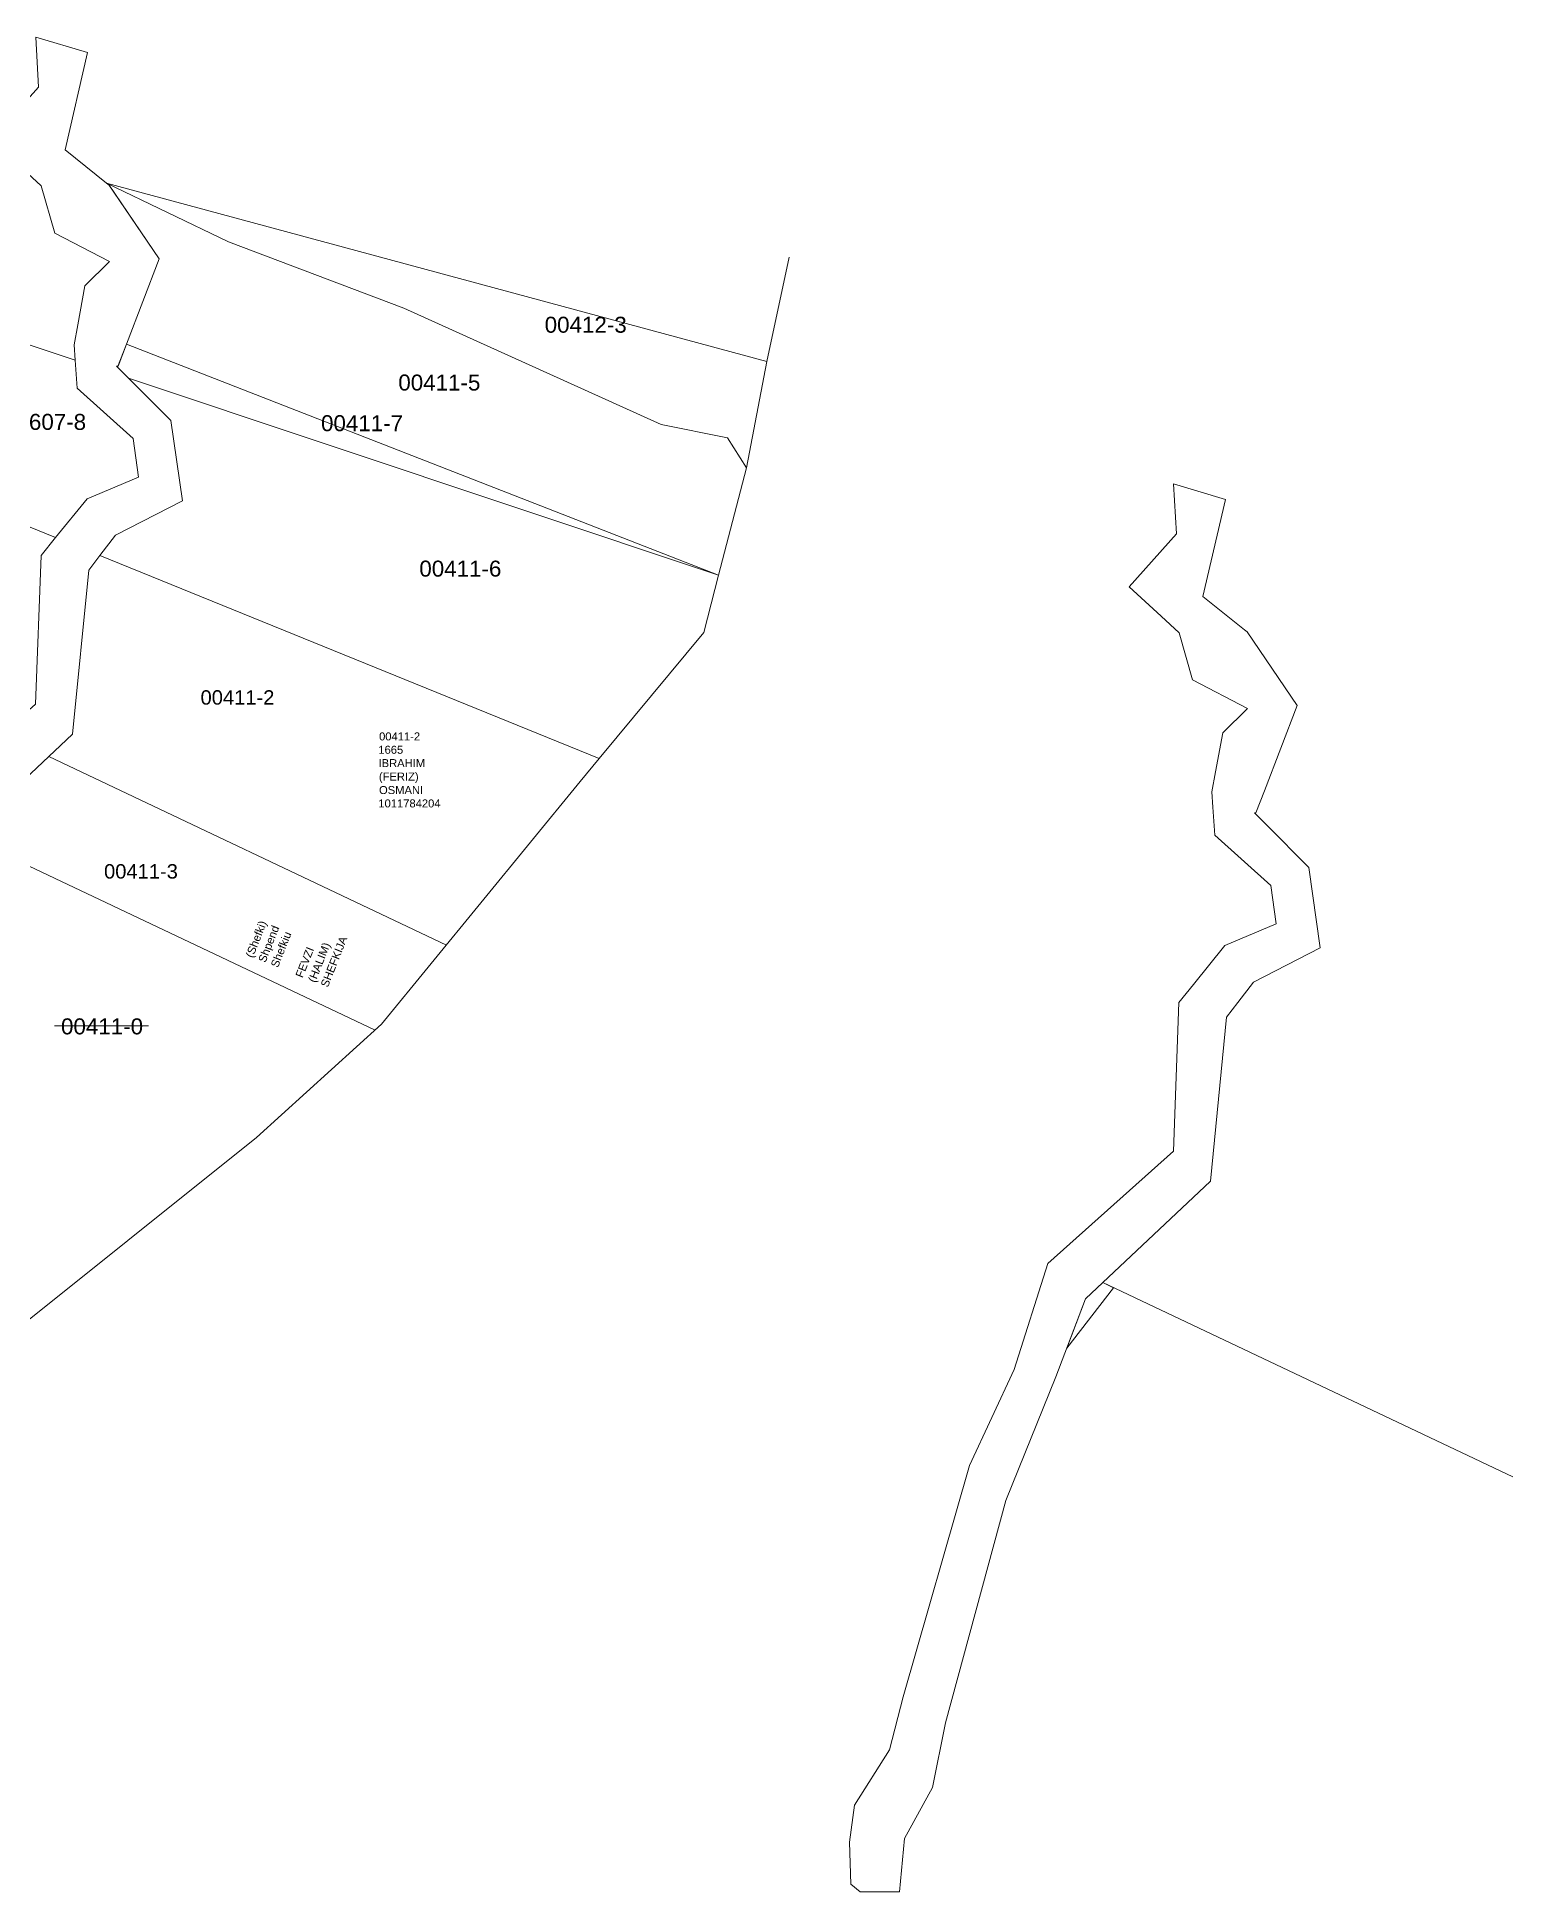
# Model space of a CAD drawing. Header units: metres. Extents: x 7513349 to 7514739, y 4689531 to 4690598.
# Drawn here: x 7514554.8 to 7514739.1, y 4689863.8 to 4690095.6 of the extents above; entities that cross this region are included whole.
import ezdxf

# ---------------------------------------------------------------- set-up
doc = ezdxf.new("R2010")
doc.units = ezdxf.units.M
doc.layers.get('0').update_dxf_attribs({"lineweight": 0})
for name, color, linetype, lineweight in [('mungese nr', 1, 'Continuous', 0), ('mungese parc', 1, 'Continuous', 0), ('mungese parc matjet', 1, 'Continuous', 0), ('Nr Parceles Baze', 7, 'Continuous', 0), ('Nr-Kojshi', 251, 'Continuous', 0), ('Parc-Kojshi', 251, 'Continuous', 0), ('Parcela Baze', 7, 'Continuous', 0), ('pronaret veq', 7, 'Continuous', 0)]:
    doc.layers.add(name, color=color, linetype=linetype, lineweight=lineweight)
doc.styles.get("Standard").update_dxf_attribs({"font": 'arial.ttf'})

msp = doc.modelspace()

# ---------------------------------------------------------------- linework, layer by layer
at = {"flags": 128}
for points in [[(7514564.681, 4690054.494), (7514564.871, 4690054.494), (7514565.93, 4690057.25), (7514570.012, 4690067.913), (7514563.762, 4690077.113), (7514563.45, 4690077.37), (7514563.655, 4690077.271), (7514570.012, 4690067.913), (7514565.93, 4690057.25), (7514564.818, 4690054.357)], [(7514559.761, 4690051.734), (7514559.51, 4690055.216), (7514543.152, 4690060.678), (7514533.46, 4690042.67), (7514557.07, 4690033.07), (7514561.001, 4690037.915), (7514567.421, 4690040.614), (7514566.751, 4690045.424)], [(7514566.187, 4690052.986), (7514571.481, 4690047.684), (7514572.911, 4690037.634), (7514564.551, 4690033.345), (7514562.61, 4690030.82), (7514625, 4690005.45), (7514638.04, 4690021.182), (7514639.9, 4690028.37)]]:
    msp.add_lwpolyline(points, close=True, dxfattribs=at)
at = {"layer": 'mungese nr', "flags": 128}
msp.add_lwpolyline([(7514689.248, 4689939.296), (7514687.894, 4689939.938), (7514685.732, 4689937.902), (7514683.413, 4689931.759)], close=True, dxfattribs=at)
at = {"layer": 'mungese parc', "flags": 128}
msp.add_lwpolyline([(7514605.893, 4689982.129), (7514556.229, 4690005.678)], dxfattribs=at)
at = {"layer": 'mungese parc matjet', "flags": 128}
for points in [[(7514596.979, 4689971.493), (7514545.731, 4689995.793)], [(7514556.954, 4689972.02), (7514568.667, 4689972.02)], [(7514739.142, 4689915.638), (7514687.894, 4689939.938)]]:
    msp.add_lwpolyline(points, dxfattribs=at)
at = {"layer": 'Parc-Kojshi', "flags": 128}
for points in [[(7514543.569, 4689993.757), (7514559.19, 4690008.466), (7514561.21, 4690028.985), (7514562.61, 4690030.82), (7514564.551, 4690033.345), (7514572.911, 4690037.634), (7514571.481, 4690047.684), (7514566.187, 4690052.986), (7514564.681, 4690054.494), (7514564.871, 4690054.494), (7514565.93, 4690057.25), (7514570.012, 4690067.913), (7514563.762, 4690077.113), (7514563.45, 4690077.37), (7514558.252, 4690081.533), (7514561.074, 4690093.69), (7514554.589, 4690095.612), (7514554.933, 4690089.362), (7514549.022, 4690082.773)], [(7514553.05, 4690079.07), (7514555.272, 4690077.023), (7514556.962, 4690071.113), (7514563.812, 4690067.543), (7514560.732, 4690064.503), (7514559.83, 4690059.63), (7514559.371, 4690057.144), (7514559.51, 4690055.216), (7514559.761, 4690051.734), (7514566.751, 4690045.424), (7514567.421, 4690040.614), (7514561.001, 4690037.915), (7514557.07, 4690033.07), (7514555.25, 4690030.815), (7514554.58, 4690012.226)]]:
    msp.add_lwpolyline(points, dxfattribs=at)
at = {"layer": 'Parc-Kojshi'}
for points in [[(7514563.762, 4690077.113), (7514563.45, 4690077.37)], [(7514563.45, 4690077.37), (7514645.95, 4690055.06)], [(7514563.45, 4690077.37), (7514578.682, 4690070.012)], [(7514570.012, 4690067.913), (7514563.762, 4690077.113)], [(7514565.93, 4690057.25), (7514570.012, 4690067.913)], [(7514578.682, 4690070.012), (7514600.562, 4690061.732)], [(7514648.712, 4690068.089), (7514645.95, 4690055.06)], [(7514600.562, 4690061.732), (7514632.731, 4690047.201)], [(7514564.871, 4690054.494), (7514565.93, 4690057.25)], [(7514639.9, 4690028.37), (7514565.93, 4690057.25)], [(7514564.681, 4690054.494), (7514564.871, 4690054.494)], [(7514566.187, 4690052.986), (7514564.681, 4690054.494)], [(7514645.95, 4690055.06), (7514643.381, 4690041.791)], [(7514571.481, 4690047.684), (7514566.187, 4690052.986)], [(7514639.9, 4690028.37), (7514566.187, 4690052.986)], [(7514572.911, 4690037.634), (7514571.481, 4690047.684)], [(7514632.731, 4690047.201), (7514641.011, 4690045.541)], [(7514567.421, 4690040.614), (7514566.751, 4690045.424)], [(7514641.011, 4690045.541), (7514643.381, 4690041.791)], [(7514643.381, 4690041.791), (7514639.9, 4690028.37)], [(7514564.551, 4690033.345), (7514572.911, 4690037.634)], [(7514562.61, 4690030.82), (7514564.551, 4690033.345)]]:
    msp.add_lwpolyline(points, dxfattribs=at)
at = {"layer": 'Parc-Kojshi', "flags": 128}
msp.add_lwpolyline([(7514713.644, 4689991.829), (7514708.35, 4689997.131), (7514706.844, 4689998.639), (7514707.034, 4689998.639), (7514708.093, 4690001.395), (7514712.175, 4690012.058), (7514705.925, 4690021.258), (7514705.613, 4690021.515), (7514700.415, 4690025.678), (7514703.237, 4690037.835), (7514696.752, 4690039.757), (7514697.096, 4690033.507), (7514691.185, 4690026.918), (7514695.213, 4690023.215), (7514697.435, 4690021.168), (7514699.125, 4690015.258), (7514705.975, 4690011.688), (7514702.895, 4690008.648), (7514701.993, 4690003.775), (7514701.534, 4690001.289), (7514701.673, 4689999.361), (7514701.924, 4689995.879), (7514708.914, 4689989.569), (7514709.584, 4689984.759), (7514703.164, 4689982.06), (7514699.233, 4689977.215), (7514697.413, 4689974.96), (7514696.743, 4689956.371), (7514681.032, 4689942.342), (7514676.822, 4689929.063), (7514671.241, 4689917.064), (7514662.97, 4689888.165), (7514661.26, 4689881.516), (7514656.87, 4689874.626), (7514656.28, 4689869.987), (7514656.439, 4689864.737), (7514657.602, 4689863.777), (7514662.489, 4689863.777), (7514663.12, 4689870.466), (7514666.62, 4689876.826), (7514668.26, 4689884.925), (7514675.801, 4689912.704), (7514682.052, 4689928.153), (7514685.732, 4689937.902), (7514701.353, 4689952.611), (7514703.373, 4689973.13), (7514704.773, 4689974.965), (7514706.714, 4689977.49), (7514715.074, 4689981.779)], close=True, dxfattribs=at)
at = {"layer": 'Parcela Baze', "flags": 128}
for points in [[(7514555.25, 4690030.815), (7514557.07, 4690033.07), (7514533.46, 4690042.67), (7514505.58, 4690054.2), (7514473.508, 4689972.581), (7514520.807, 4689944.02), (7514529.078, 4689972.919), (7514534.659, 4689984.918), (7514538.869, 4689998.197), (7514554.58, 4690012.226)], [(7514622.63, 4690002.584), (7514625, 4690005.45), (7514562.61, 4690030.82), (7514561.21, 4690028.985), (7514559.19, 4690008.466), (7514543.569, 4689993.757), (7514539.889, 4689984.008), (7514533.638, 4689968.559), (7514526.097, 4689940.78), (7514534.737, 4689935.44), (7514549.997, 4689932.32), (7514582.178, 4689958.067), (7514597.798, 4689972.236)]]:
    msp.add_lwpolyline(points, close=True, dxfattribs=at)

# ---------------------------------------------------------------- texts
at = {"layer": 'mungese nr', "color": 8, "lineweight": -3}
for s, p in [('00411-2', (7514575.181, 4690012.176)), ('00411-3', (7514563.123, 4689990.438))]:
    msp.add_text(s, height=1.8, dxfattribs=at).set_placement(p)
at = {"layer": 'Nr Parceles Baze', "lineweight": -3}
msp.add_text('00411-0', height=2, dxfattribs=at).set_placement((7514557.747, 4689970.961))
at = {"layer": 'Nr-Kojshi'}
for s, p in [('00412-3', (7514618.176, 4690058.661)), ('00411-5', (7514599.889, 4690051.434)), ('00607-8', (7514550.629, 4690046.516)), ('00411-7', (7514590.232, 4690046.354)), ('00411-6', (7514602.514, 4690028.175))]:
    msp.add_text(s, height=2, dxfattribs=at).set_placement(p)
at = {"layer": 'pronaret veq'}
for s, p in [('00411-2', (7514597.488, 4690007.705)), ('1665', (7514597.394, 4690006.034)), ('IBRAHIM', (7514597.416, 4690004.368)), ('(FERIZ)', (7514597.462, 4690002.684)), ('OSMANI', (7514597.479, 4690001)), ('1011784204', (7514597.394, 4689999.329))]:
    msp.add_text(s, height=1, dxfattribs=at).set_placement(p)
for s, p in [('(Shefki)', (7514581.704, 4689980.443)), ('Shpend', (7514583.277, 4689979.844)), ('Shefkiu', (7514584.843, 4689979.224)), ('(HALIM)', (7514589.504, 4689977.356)), ('SHEFKIJA', (7514591.077, 4689976.757)), ('FEVZI', (7514587.927, 4689977.948))]:
    msp.add_text(s, height=1, rotation=68.40634, dxfattribs=at).set_placement(p)

doc.saveas('drawing.dxf')
